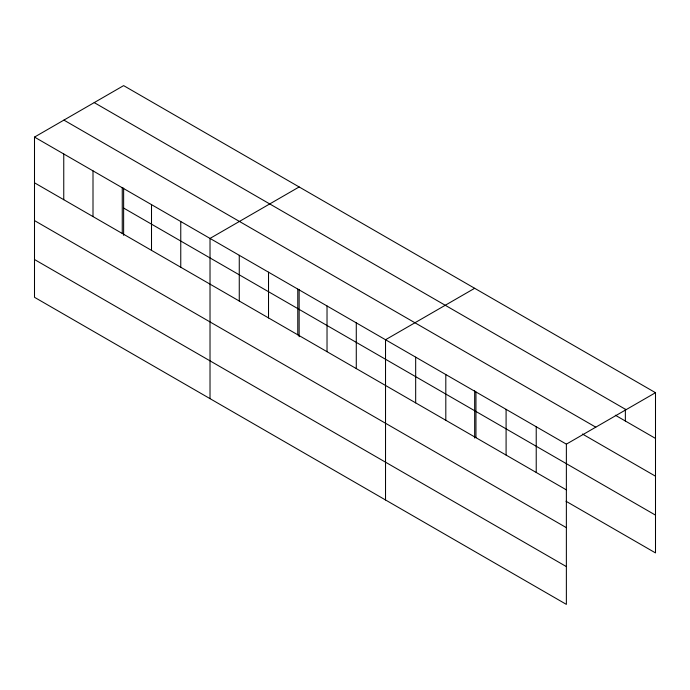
<?xml version="1.0" encoding="UTF-8"?>
<svg xmlns="http://www.w3.org/2000/svg" width="690" height="690" viewBox="0 0 690 690"><rect width="100%" height="100%" fill="white"/><g stroke="black" fill="none" stroke-linecap="round" stroke-linejoin="round"><path stroke-width="1.03" d="M566.369 527.66L566.369 444.153L34.5 137.086L34.5 297.304L566.369 604.38L566.369 527.66L34.5 220.593M565.998 501.242L655.5 552.914L655.5 392.696L123.631 85.62L34.5 137.086M299.149 186.956L210.019 238.421L210.019 398.639M474.668 288.291L385.529 339.747L385.529 499.974M566.369 444.153L655.5 392.696M94.219 102.603L626.089 409.679M615.316 415.216L655.5 438.417M63.911 120.103L595.781 427.17M582.438 434.019L655.5 476.204M123.631 208.061L655.5 515.128M34.5 182.807L566.369 489.874M34.5 259.518L566.369 566.593M625.364 409.317L625.364 421.012M536.225 426.756L536.225 472.477M506.089 409.351L506.089 455.072M475.953 391.954L475.953 437.676M474.668 390.738L474.668 438.021M445.809 374.549L445.809 420.27M415.673 357.153L415.673 402.874M356.281 322.86L356.281 368.581M327.026 305.972L327.026 351.693M299.149 289.403L299.149 336.686M297.778 289.084L297.778 334.805M268.522 272.196L268.522 317.918M239.266 255.309L239.266 301.03M180.763 221.524L180.763 267.254M151.507 204.637L151.507 250.358M123.631 188.068L123.631 235.35M122.259 187.749L122.259 233.47M93.003 170.861L93.003 216.582M63.756 153.974L63.756 199.695"/></g></svg>
